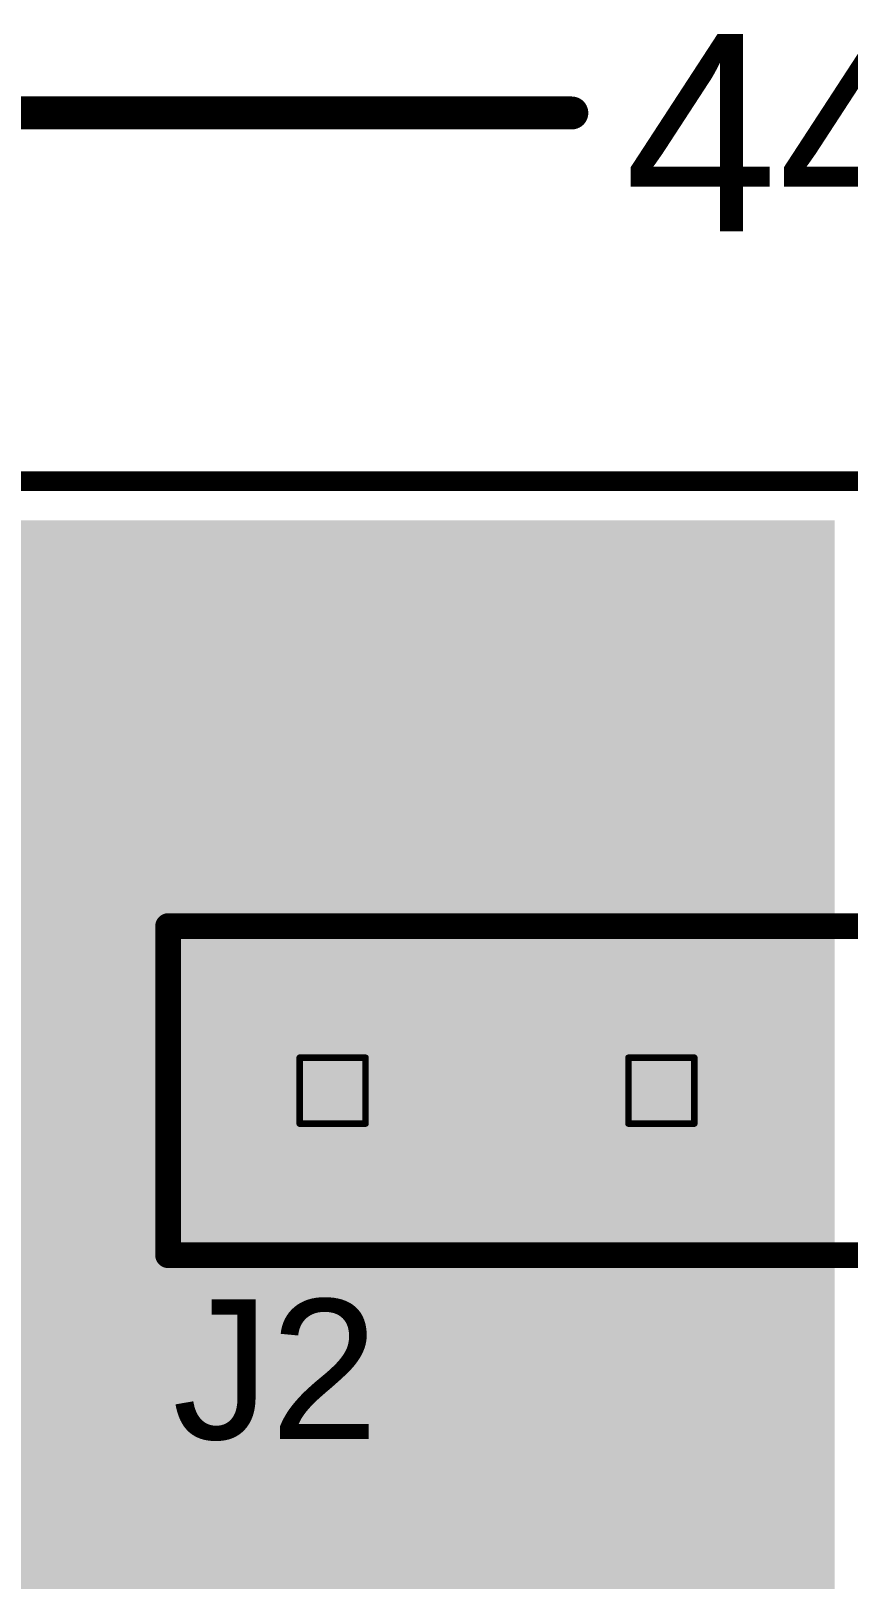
# Model space of a CAD drawing. Header units: inches. Extents: x -3 to 5381, y -57 to 5355.
# Drawn here: x 9.39 to 15.7, y -5.48 to 6.47 of the extents above; entities that cross this region are included whole.
import ezdxf

# ---------------------------------------------------------------- set-up
doc = ezdxf.new("R2010")
doc.units = ezdxf.units.IN
for name, color, linetype in [('Board_Outline', 216, 'Continuous'), ('Bottom Layer', 5, 'Continuous'), ('Bottom Solder', 6, 'Continuous'), ('Dimension', 6, 'Continuous'), ('Drill Drawing', 1, 'Continuous'), ('Multi-Layer', 9, 'Continuous'), ('Pad Holes', 156, 'Continuous'), ('Top Layer', 1, 'Continuous'), ('Top Overlay', 2, 'Continuous'), ('Top Solder', 216, 'Continuous')]:
    doc.layers.add(name, color=color, linetype=linetype)
doc.styles.add('Arial', font='', dxfattribs={"height": 0.2})
doc.styles.add('Arial_Bold', font='', dxfattribs={"height": 0.2})
doc.styles.get('Arial').set_extended_font_data('Arial')
doc.styles.get('Arial_Bold').set_extended_font_data('Arial', bold=True)

msp = doc.modelspace()

# ---------------------------------------------------------------- hatches: boundary and pattern name
at = {"layer": 'Bottom Layer'}
for points in [[(2.769, -7.671), (15.596, -7.671), (15.596, 2.692), (2.769, 2.692)], [(10.917, -0.91), (12.517, -0.91), (12.517, -2.51), (10.917, -2.51)]]:
    msp.add_hatch(color=5, dxfattribs=at).paths.add_polyline_path(points)
h = msp.add_hatch(color=5, dxfattribs=at)
edge = h.paths.add_edge_path()
edge.add_arc((14.257, -1.71), 0.8, 0, 360)
at = {"layer": 'Bottom Solder'}
msp.add_hatch(color=6, dxfattribs=at).paths.add_polyline_path([(10.815, -0.808), (12.619, -0.808), (12.619, -2.611), (10.815, -2.611)])
h = msp.add_hatch(color=6, dxfattribs=at)
edge = h.paths.add_edge_path()
edge.add_arc((14.257, -1.71), 0.902, 0, 360)
at = {"layer": 'Multi-Layer'}
msp.add_hatch(color=9, dxfattribs=at).paths.add_polyline_path([(10.917, -0.91), (12.517, -0.91), (12.517, -2.51), (10.917, -2.51)])
h = msp.add_hatch(color=9, dxfattribs=at)
edge = h.paths.add_edge_path()
edge.add_arc((14.257, -1.71), 0.8, 0, 360)
at = {"layer": 'Pad Holes'}
h = msp.add_hatch(color=7, dxfattribs=at)
edge = h.paths.add_edge_path()
edge.add_arc((11.717, -1.71), 0.45, 0, 360)
h = msp.add_hatch(color=7, dxfattribs=at)
edge = h.paths.add_edge_path()
edge.add_arc((14.257, -1.71), 0.45, 0, 360)
at = {"layer": 'Top Layer'}
for points in [[(2.769, -7.671), (15.596, -7.671), (15.596, 2.692), (2.769, 2.692)], [(10.917, -0.91), (12.517, -0.91), (12.517, -2.51), (10.917, -2.51)]]:
    msp.add_hatch(color=1, dxfattribs=at).paths.add_polyline_path(points)
h = msp.add_hatch(color=1, dxfattribs=at)
edge = h.paths.add_edge_path()
edge.add_arc((14.257, -1.71), 0.8, 0, 360)
at = {"layer": 'Top Solder'}
msp.add_hatch(color=216, dxfattribs=at).paths.add_polyline_path([(10.815, -0.808), (12.619, -0.808), (12.619, -2.611), (10.815, -2.611)])
h = msp.add_hatch(color=216, dxfattribs=at)
edge = h.paths.add_edge_path()
edge.add_arc((14.257, -1.71), 0.902, 0, 360)

# ---------------------------------------------------------------- linework, layer by layer
at = {"layer": 'Board_Outline', "const_width": 0.152}
msp.add_lwpolyline([(0.007, 2.996), (38.653, 2.996)], dxfattribs=at)
at = {"layer": 'Dimension', "const_width": 0.254}
msp.add_lwpolyline([(-2.993, 5.838), (13.566, 5.838)], dxfattribs=at)
at = {"layer": 'Dimension', "const_width": 0.127}
msp.add_lwpolyline([(13.502, 5.838, 1), (13.629, 5.838, 1)], format="xyb", close=True, dxfattribs=at)
at = {"layer": 'Drill Drawing', "const_width": 0.0508}
for points in [[(11.463, -1.456), (11.971, -1.456)], [(11.463, -1.964), (11.463, -1.456)], [(11.971, -1.964), (11.971, -1.456)], [(14.003, -1.456), (14.511, -1.456)], [(14.003, -1.964), (14.003, -1.456)], [(14.511, -1.964), (14.511, -1.456)], [(11.463, -1.964), (11.971, -1.964)], [(14.003, -1.964), (14.511, -1.964)]]:
    msp.add_lwpolyline(points, dxfattribs=at)
at = {"layer": 'Drill Drawing', "const_width": 0.0254}
for points in [[(11.45, -1.456, 1), (11.476, -1.456, 1)], [(11.45, -1.456, 1), (11.476, -1.456, 1)], [(11.958, -1.456, 1), (11.984, -1.456, 1)], [(11.958, -1.456, 1), (11.984, -1.456, 1)], [(13.99, -1.456, 1), (14.016, -1.456, 1)], [(13.99, -1.456, 1), (14.016, -1.456, 1)], [(14.498, -1.456, 1), (14.524, -1.456, 1)], [(14.498, -1.456, 1), (14.524, -1.456, 1)], [(11.45, -1.964, 1), (11.476, -1.964, 1)], [(11.45, -1.964, 1), (11.476, -1.964, 1)], [(11.958, -1.964, 1), (11.984, -1.964, 1)], [(11.958, -1.964, 1), (11.984, -1.964, 1)], [(13.99, -1.964, 1), (14.016, -1.964, 1)], [(13.99, -1.964, 1), (14.016, -1.964, 1)], [(14.498, -1.964, 1), (14.524, -1.964, 1)], [(14.498, -1.964, 1), (14.524, -1.964, 1)]]:
    msp.add_lwpolyline(points, format="xyb", close=True, dxfattribs=at)
at = {"layer": 'Top Overlay', "const_width": 0.2}
for points in [[(10.447, -0.44), (28.227, -0.44)], [(10.447, -2.98), (10.447, -0.44)], [(10.447, -2.98), (28.227, -2.98)]]:
    msp.add_lwpolyline(points, dxfattribs=at)
at = {"layer": 'Top Overlay', "const_width": 0.1}
for points in [[(10.397, -0.44, 1), (10.497, -0.44, 1)], [(10.397, -0.44, 1), (10.497, -0.44, 1)], [(10.397, -2.98, 1), (10.497, -2.98, 1)], [(10.397, -2.98, 1), (10.497, -2.98, 1)]]:
    msp.add_lwpolyline(points, format="xyb", close=True, dxfattribs=at)

# ---------------------------------------------------------------- texts
at = {"layer": 'Dimension', "style": 'Arial'}
msp.add_text('44.65mm', height=1.524, dxfattribs=at).set_placement((13.972, 4.924))
at = {"layer": 'Top Overlay', "style": 'Arial'}
msp.add_text('J2', height=1.0795, dxfattribs=at).set_placement((10.48, -4.4))
at = {"layer": 'Top Overlay', "style": 'Arial_Bold'}
msp.add_text('+VE', height=1.778, rotation=360, dxfattribs=at).set_placement((6.114, -5.29))

doc.saveas('drawing.dxf')
